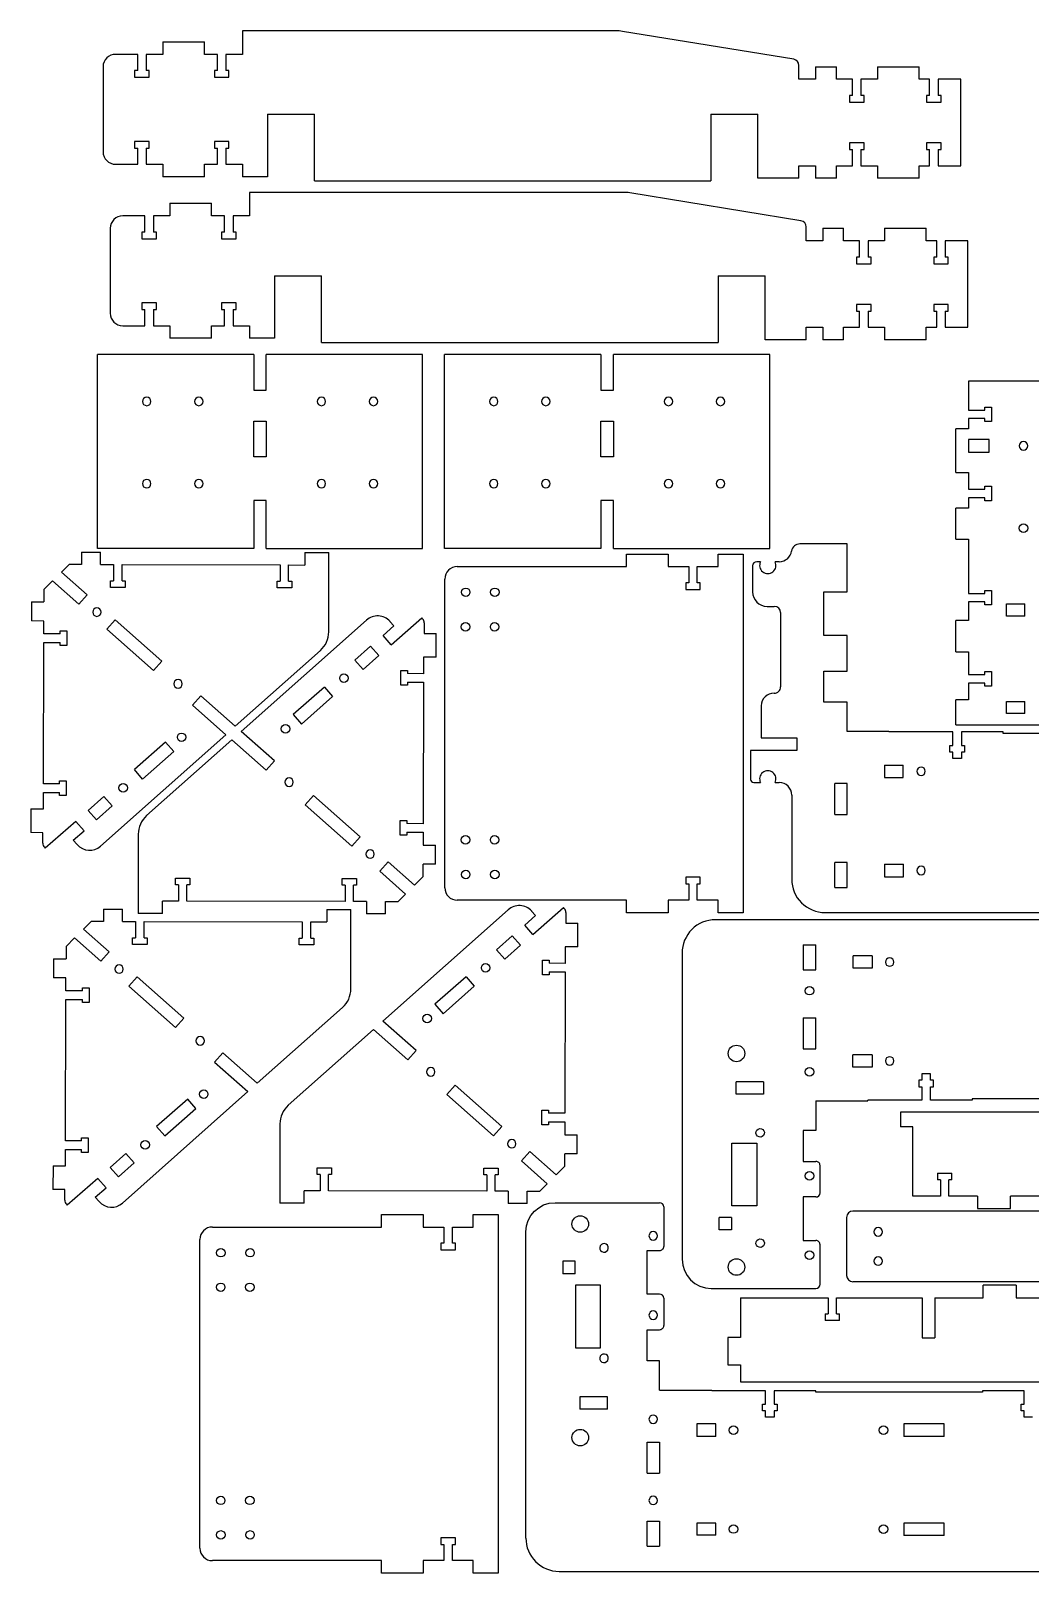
# Model space of a CAD drawing. Header units: millimetres. Extents: x 1646 to 2814, y -755 to -14.
# Drawn here: x 1646 to 2125, y -755 to -14 of the extents above; entities that cross this region are included whole.
import ezdxf

# ---------------------------------------------------------------- set-up
doc = ezdxf.new("R2010")
doc.units = ezdxf.units.MM
doc.linetypes.add('HIDDEN', pattern=[9.525, 6.35, -3.175])
doc.layers.get('0').update_dxf_attribs({"lineweight": 70})
doc.layers.add('Hidden', color=7, linetype='HIDDEN', lineweight=70)

msp = doc.modelspace()

# ---------------------------------------------------------------- linework, layer by layer
at = {"color": 7, "lineweight": -3}
for p, q in [((1926.43, -14.22), (1747.18, -14.22)), ((1747.18, -14.22), (1747.18, -25.5)), ((2011.85, -27.89), (1929.65, -14.48)), ((1708.92, -19.5), (1708.92, -25.5)), ((1708.92, -19.5), (1728.92, -19.5)), ((1728.92, -25.5), (1728.92, -19.5)), ((1696.88, -25.5), (1686.25, -25.5)), ((1696.88, -33.3), (1696.88, -25.5)), ((1700.98, -25.5), (1700.98, -33.3)), ((1708.92, -25.5), (1700.98, -25.5)), ((1735.14, -25.5), (1728.92, -25.5)), ((1735.14, -33.3), (1735.14, -25.5)), ((1739.24, -25.5), (1739.24, -33.3)), ((1747.18, -25.5), (1739.24, -25.5)), ((1680.25, -31.5), (1680.25, -72.3)), ((1696.88, -33.3), (1695.43, -33.3)), ((1695.43, -33.3), (1695.43, -36.5)), ((1695.43, -36.5), (1702.43, -36.5)), ((1702.43, -33.3), (1700.98, -33.3)), ((1702.43, -36.5), (1702.43, -33.3)), ((1735.14, -33.3), (1733.69, -33.3)), ((1733.69, -33.3), (1733.69, -36.5)), ((1733.69, -36.5), (1740.69, -36.5)), ((1740.69, -33.3), (1739.24, -33.3)), ((1740.69, -36.5), (1740.69, -33.3)), ((2014.36, -37.5), (2014.36, -30.85)), ((2022.35, -31.5), (2032.35, -31.5)), ((2022.35, -31.5), (2022.35, -37.5)), ((2032.35, -37.5), (2032.35, -31.5)), ((2051.99, -31.5), (2071.99, -31.5)), ((2051.99, -31.5), (2051.99, -37.5)), ((2071.99, -37.5), (2071.99, -31.5)), ((2022.35, -37.5), (2014.36, -37.5)), ((2040.02, -37.5), (2032.35, -37.5)), ((2040.02, -45.3), (2040.02, -37.5)), ((2044.12, -37.5), (2044.12, -45.3)), ((2051.99, -37.5), (2044.12, -37.5)), ((2077.02, -37.5), (2071.99, -37.5)), ((2077.02, -45.3), (2077.02, -37.5)), ((2081.12, -37.5), (2081.12, -45.3)), ((2091.99, -37.5), (2081.12, -37.5)), ((2091.99, -79.02), (2091.99, -37.5)), ((2038.57, -45.3), (2038.57, -48.5)), ((2040.02, -45.3), (2038.57, -45.3)), ((2038.57, -48.5), (2045.57, -48.5)), ((2045.57, -45.3), (2044.12, -45.3)), ((2045.57, -48.5), (2045.57, -45.3)), ((2075.57, -45.3), (2075.57, -48.5)), ((2077.02, -45.3), (2075.57, -45.3)), ((2075.57, -48.5), (2082.57, -48.5)), ((2082.57, -45.3), (2081.12, -45.3)), ((2082.57, -48.5), (2082.57, -45.3)), ((1759.18, -54.3), (1759.18, -84.3)), ((1759.18, -54.3), (1781.73, -54.3)), ((1781.73, -86.3), (1781.73, -54.3)), ((1972.1, -54.3), (1972.1, -86.3)), ((1972.1, -54.3), (1994.65, -54.3)), ((1994.65, -85.02), (1994.65, -54.3)), ((1695.43, -67.3), (1695.43, -70.5)), ((1702.43, -67.3), (1695.43, -67.3)), ((1695.43, -70.5), (1696.88, -70.5)), ((1696.88, -78.3), (1696.88, -70.5)), ((1700.98, -70.5), (1702.43, -70.5)), ((1700.98, -70.5), (1700.98, -78.3)), ((1702.43, -70.5), (1702.43, -67.3)), ((1733.69, -67.3), (1733.69, -70.5)), ((1740.69, -67.3), (1733.69, -67.3)), ((1733.69, -70.5), (1735.14, -70.5)), ((1735.14, -78.3), (1735.14, -70.5)), ((1739.24, -70.5), (1740.69, -70.5)), ((1739.24, -70.5), (1739.24, -78.3)), ((1740.69, -70.5), (1740.69, -67.3)), ((2038.57, -68.02), (2038.57, -71.22)), ((2045.57, -68.02), (2038.57, -68.02)), ((2038.57, -71.22), (2040.02, -71.22)), ((2040.02, -79.02), (2040.02, -71.22)), ((2044.12, -71.22), (2045.57, -71.22)), ((2044.12, -71.22), (2044.12, -79.02)), ((2045.57, -71.22), (2045.57, -68.02)), ((2082.57, -68.02), (2075.57, -68.02)), ((2075.57, -68.02), (2075.57, -71.22)), ((2075.57, -71.22), (2077.02, -71.22)), ((2077.02, -79.02), (2077.02, -71.22)), ((2081.12, -71.22), (2082.57, -71.22)), ((2081.12, -71.22), (2081.12, -79.02)), ((2082.57, -71.22), (2082.57, -68.02)), ((1686.25, -78.3), (1696.88, -78.3)), ((1700.98, -78.3), (1708.92, -78.3)), ((1708.92, -78.3), (1708.92, -84.3)), ((1728.92, -84.3), (1728.92, -78.3)), ((1728.92, -78.3), (1735.14, -78.3)), ((1739.24, -78.3), (1747.18, -78.3)), ((1747.18, -78.3), (1747.18, -84.3)), ((2014.36, -85.02), (2014.36, -79.02)), ((2014.36, -79.02), (2022.35, -79.02)), ((2022.35, -79.02), (2022.35, -85.02)), ((2032.35, -79.02), (2040.02, -79.02)), ((2032.35, -85.02), (2032.35, -79.02)), ((2044.12, -79.02), (2051.99, -79.02)), ((2051.99, -79.02), (2051.99, -85.02)), ((2071.99, -79.02), (2077.02, -79.02)), ((2071.99, -85.02), (2071.99, -79.02)), ((2081.12, -79.02), (2091.99, -79.02)), ((1728.92, -84.3), (1708.92, -84.3)), ((1759.18, -84.3), (1747.18, -84.3)), ((1781.73, -86.3), (1972.1, -86.3)), ((2014.36, -85.02), (1994.65, -85.02)), ((2032.35, -85.02), (2022.35, -85.02)), ((2071.99, -85.02), (2051.99, -85.02)), ((1929.88, -91.76), (1750.63, -91.76)), ((1750.63, -91.76), (1750.63, -103.04)), ((2015.3, -105.43), (1933.1, -92.02)), ((1700.33, -103.04), (1689.7, -103.04)), ((1700.33, -110.84), (1700.33, -103.04)), ((1704.43, -103.04), (1704.43, -110.84)), ((1712.37, -103.04), (1704.43, -103.04)), ((1712.37, -97.04), (1712.37, -103.04)), ((1712.37, -97.04), (1732.37, -97.04)), ((1732.37, -103.04), (1732.37, -97.04)), ((1738.59, -103.04), (1732.37, -103.04)), ((1738.59, -110.84), (1738.59, -103.04)), ((1742.69, -103.04), (1742.69, -110.84)), ((1750.63, -103.04), (1742.69, -103.04)), ((1683.7, -109.04), (1683.7, -149.84)), ((1700.33, -110.84), (1698.88, -110.84)), ((1698.88, -110.84), (1698.88, -114.04)), ((1705.88, -110.84), (1704.43, -110.84)), ((1705.88, -114.04), (1705.88, -110.84)), ((1738.59, -110.84), (1737.14, -110.84)), ((1737.14, -110.84), (1737.14, -114.04)), ((1744.14, -110.84), (1742.69, -110.84)), ((1744.14, -114.04), (1744.14, -110.84)), ((2017.81, -115.04), (2017.81, -108.39)), ((2025.8, -109.04), (2035.8, -109.04)), ((2025.8, -109.04), (2025.8, -115.04)), ((2035.8, -115.04), (2035.8, -109.04)), ((2055.44, -109.04), (2075.44, -109.04)), ((2055.44, -109.04), (2055.44, -115.04)), ((2075.44, -115.04), (2075.44, -109.04)), ((1698.88, -114.04), (1705.88, -114.04)), ((1737.14, -114.04), (1744.14, -114.04)), ((2025.8, -115.04), (2017.81, -115.04)), ((2043.47, -115.04), (2035.8, -115.04)), ((2043.47, -122.84), (2043.47, -115.04)), ((2047.57, -115.04), (2047.57, -122.84)), ((2055.44, -115.04), (2047.57, -115.04)), ((2080.47, -115.04), (2075.44, -115.04)), ((2080.47, -122.84), (2080.47, -115.04)), ((2084.57, -115.04), (2084.57, -122.84)), ((2095.44, -115.04), (2084.57, -115.04)), ((2095.44, -156.56), (2095.44, -115.04)), ((2042.02, -122.84), (2042.02, -126.04)), ((2043.47, -122.84), (2042.02, -122.84)), ((2049.02, -122.84), (2047.57, -122.84)), ((2049.02, -126.04), (2049.02, -122.84)), ((2079.02, -122.84), (2079.02, -126.04)), ((2080.47, -122.84), (2079.02, -122.84)), ((2086.02, -122.84), (2084.57, -122.84)), ((2086.02, -126.04), (2086.02, -122.84)), ((1762.63, -131.84), (1762.63, -161.84)), ((1762.63, -131.84), (1785.18, -131.84)), ((1785.18, -163.84), (1785.18, -131.84)), ((1975.55, -131.84), (1975.55, -163.84)), ((1975.55, -131.84), (1998.1, -131.84)), ((1998.1, -162.56), (1998.1, -131.84)), ((2042.02, -126.04), (2049.02, -126.04)), ((2079.02, -126.04), (2086.02, -126.04)), ((1698.88, -144.84), (1698.88, -148.04)), ((1705.88, -144.84), (1698.88, -144.84)), ((1698.88, -148.04), (1700.33, -148.04)), ((1700.33, -155.84), (1700.33, -148.04)), ((1704.43, -148.04), (1705.88, -148.04)), ((1704.43, -148.04), (1704.43, -155.84)), ((1705.88, -148.04), (1705.88, -144.84)), ((1737.14, -144.84), (1737.14, -148.04)), ((1744.14, -144.84), (1737.14, -144.84)), ((1737.14, -148.04), (1738.59, -148.04)), ((1738.59, -155.84), (1738.59, -148.04)), ((1742.69, -148.04), (1744.14, -148.04)), ((1742.69, -148.04), (1742.69, -155.84)), ((1744.14, -148.04), (1744.14, -144.84)), ((2042.02, -145.56), (2042.02, -148.76)), ((2049.02, -145.56), (2042.02, -145.56)), ((2049.02, -148.76), (2049.02, -145.56)), ((2086.02, -145.56), (2079.02, -145.56)), ((2079.02, -145.56), (2079.02, -148.76)), ((2086.02, -148.76), (2086.02, -145.56)), ((2042.02, -148.76), (2043.47, -148.76)), ((2043.47, -156.56), (2043.47, -148.76)), ((2047.57, -148.76), (2049.02, -148.76)), ((2047.57, -148.76), (2047.57, -156.56)), ((2079.02, -148.76), (2080.47, -148.76)), ((2080.47, -156.56), (2080.47, -148.76)), ((2084.57, -148.76), (2086.02, -148.76)), ((2084.57, -148.76), (2084.57, -156.56)), ((1689.7, -155.84), (1700.33, -155.84)), ((1704.43, -155.84), (1712.37, -155.84)), ((1712.37, -155.84), (1712.37, -161.84)), ((1732.37, -161.84), (1712.37, -161.84)), ((1732.37, -161.84), (1732.37, -155.84)), ((1732.37, -155.84), (1738.59, -155.84)), ((1742.69, -155.84), (1750.63, -155.84)), ((1750.63, -155.84), (1750.63, -161.84)), ((1762.63, -161.84), (1750.63, -161.84)), ((2017.81, -162.56), (1998.1, -162.56)), ((2017.81, -162.56), (2017.81, -156.56)), ((2017.81, -156.56), (2025.8, -156.56)), ((2025.8, -156.56), (2025.8, -162.56)), ((2035.8, -162.56), (2025.8, -162.56)), ((2035.8, -156.56), (2043.47, -156.56)), ((2035.8, -162.56), (2035.8, -156.56)), ((2047.57, -156.56), (2055.44, -156.56)), ((2055.44, -156.56), (2055.44, -162.56)), ((2075.44, -162.56), (2055.44, -162.56)), ((2075.44, -156.56), (2080.47, -156.56)), ((2075.44, -162.56), (2075.44, -156.56)), ((2084.57, -156.56), (2095.44, -156.56)), ((1677.6, -262.74), (1677.6, -169.57)), ((1752.64, -169.57), (1677.6, -169.57)), ((1752.64, -169.57), (1752.64, -186.79)), ((1758.64, -186.79), (1758.64, -169.57)), ((1833.68, -169.57), (1758.64, -169.57)), ((1785.18, -163.84), (1975.55, -163.84)), ((1833.68, -262.74), (1833.68, -169.57)), ((1844.2, -262.74), (1844.2, -169.57)), ((1919.24, -169.57), (1844.2, -169.57)), ((1919.24, -169.57), (1919.24, -186.79)), ((1925.24, -186.79), (1925.24, -169.57)), ((2000.28, -169.57), (1925.24, -169.57)), ((2000.28, -262.74), (2000.28, -169.57)), ((2751.16, -182.36), (2095.72, -182.36)), ((2095.72, -182.36), (2095.72, -196.31)), ((1752.64, -186.79), (1758.64, -186.79)), ((1919.24, -186.79), (1925.24, -186.79)), ((2095.72, -196.31), (2103.52, -196.31)), ((2103.52, -196.31), (2103.52, -194.86)), ((2103.52, -194.86), (2106.72, -194.86)), ((2106.72, -194.86), (2106.72, -201.86)), ((1752.64, -218.79), (1752.64, -201.69)), ((1752.64, -201.69), (1758.64, -201.69)), ((1758.64, -201.69), (1758.64, -218.79)), ((1919.24, -218.79), (1919.24, -201.69)), ((1919.24, -201.69), (1925.24, -201.69)), ((1925.24, -201.69), (1925.24, -218.79)), ((2095.72, -205.33), (2089.72, -205.33)), ((2089.72, -226.23), (2089.72, -205.33)), ((2103.52, -200.41), (2095.72, -200.41)), ((2095.72, -200.41), (2095.72, -205.33)), ((2103.52, -201.86), (2103.52, -200.41)), ((2106.72, -201.86), (2103.52, -201.86)), ((2095.72, -210.45), (2095.72, -216.45)), ((2105.72, -210.45), (2095.72, -210.45)), ((2105.72, -216.45), (2105.72, -210.45)), ((1758.64, -218.79), (1752.64, -218.79)), ((1925.24, -218.79), (1919.24, -218.79)), ((2095.72, -216.45), (2105.72, -216.45)), ((2089.72, -226.23), (2095.72, -226.23)), ((2095.72, -226.23), (2095.72, -234.31)), ((2095.72, -234.31), (2103.52, -234.31)), ((2103.52, -234.31), (2103.52, -232.86)), ((2103.52, -232.86), (2106.72, -232.86)), ((2106.72, -232.86), (2106.72, -239.86)), ((1752.64, -239.69), (1752.64, -262.74)), ((1758.64, -239.69), (1752.64, -239.69)), ((1758.64, -262.74), (1758.64, -239.69)), ((1919.24, -239.69), (1919.24, -262.74)), ((1925.24, -239.69), (1919.24, -239.69)), ((1925.24, -262.74), (1925.24, -239.69)), ((2095.72, -243.33), (2089.72, -243.33)), ((2089.72, -258.23), (2089.72, -243.33)), ((2103.52, -238.41), (2095.72, -238.41)), ((2095.72, -238.41), (2095.72, -243.33)), ((2103.52, -239.86), (2103.52, -238.41)), ((2106.72, -239.86), (2103.52, -239.86)), ((2089.72, -258.23), (2095.72, -258.23)), ((2095.72, -258.23), (2095.72, -284.31)), ((1669.89, -264.51), (1669.88, -270.48)), ((1669.89, -264.51), (1679.05, -264.51)), ((1752.64, -262.74), (1677.6, -262.74)), ((1679.04, -270.5), (1679.05, -264.51)), ((1758.64, -262.74), (1833.68, -262.74)), ((1777.06, -264.7), (1788.68, -264.7)), ((1777.06, -264.7), (1777.06, -270.7)), ((1788.63, -302.79), (1788.68, -264.7)), ((1919.24, -262.74), (1844.2, -262.74)), ((1925.24, -262.74), (2000.28, -262.74)), ((1931.48, -265.44), (1951.48, -265.44)), ((1931.48, -271.44), (1931.48, -265.44)), ((1951.48, -265.44), (1951.48, -271.44)), ((1975.48, -265.44), (1987.48, -265.44)), ((1975.48, -271.44), (1975.48, -265.44)), ((1987.48, -265.44), (1987.48, -437.64)), ((2037.53, -260.56), (2014.78, -260.56)), ((2037.53, -283.61), (2037.53, -260.56)), ((1660.3, -274.07), (1663.93, -270.47)), ((1669.88, -270.48), (1663.93, -270.47)), ((1679.04, -270.5), (1685.27, -270.51)), ((1685.27, -270.51), (1685.27, -278.31)), ((1689.36, -270.52), (1765.27, -270.68)), ((1689.36, -278.32), (1689.36, -270.52)), ((1765.27, -270.68), (1765.27, -278.48)), ((1769.36, -270.69), (1777.06, -270.7)), ((1769.36, -278.49), (1769.36, -270.69)), ((1850.3, -271.44), (1931.48, -271.44)), ((1951.48, -271.44), (1961.43, -271.44)), ((1961.43, -271.44), (1961.43, -279.24)), ((1965.53, -279.24), (1965.53, -271.44)), ((1965.53, -271.44), (1975.48, -271.44)), ((1992.06, -271.14), (1992.06, -283.56)), ((1995.86, -269.14), (1994.06, -269.14)), ((2004.88, -269.14), (2002.9, -269.14)), ((1651.9, -282.44), (1656.02, -278.34)), ((1656.02, -278.34), (1668.62, -289.55)), ((1660.3, -274.07), (1672.63, -285.04)), ((1683.81, -281.51), (1683.82, -278.31)), ((1683.82, -278.31), (1685.27, -278.31)), ((1689.36, -278.32), (1690.81, -278.32)), ((1690.81, -278.32), (1690.81, -281.52)), ((1763.81, -281.67), (1763.82, -278.47)), ((1763.82, -278.47), (1765.27, -278.48)), ((1769.36, -278.49), (1770.81, -278.49)), ((1770.81, -278.49), (1770.81, -281.69)), ((1844.3, -425.64), (1844.3, -277.44)), ((1959.98, -279.24), (1959.98, -282.44)), ((1961.43, -279.24), (1959.98, -279.24)), ((1966.98, -279.24), (1965.53, -279.24)), ((1966.98, -282.44), (1966.98, -279.24)), ((1645.89, -288.42), (1645.85, -297.58)), ((1645.89, -288.42), (1651.88, -288.44)), ((1651.9, -282.44), (1651.88, -288.44)), ((1672.63, -285.04), (1668.62, -289.55)), ((1690.81, -281.52), (1683.81, -281.51)), ((1770.81, -281.69), (1763.81, -281.67)), ((1959.98, -282.44), (1966.98, -282.44)), ((2026.27, -304.51), (2026.27, -283.61)), ((2026.27, -283.61), (2037.53, -283.61)), ((2095.72, -284.31), (2103.52, -284.31)), ((2103.52, -288.41), (2095.72, -288.41)), ((2095.72, -288.41), (2095.72, -297.36)), ((2103.52, -284.31), (2103.52, -282.86)), ((2103.52, -282.86), (2106.72, -282.86)), ((2103.52, -289.86), (2103.52, -288.41)), ((2106.72, -282.86), (2106.72, -289.86)), ((1818.63, -308.98), (1833.28, -296.06)), ((1833.69, -296.53), (1833.28, -296.06)), ((1999.06, -290.56), (2002.51, -290.56)), ((2005.51, -293.56), (2005.51, -329.24)), ((2106.72, -289.86), (2103.52, -289.86)), ((2113.9, -295.33), (2113.9, -289.33)), ((2113.9, -289.33), (2122.8, -289.33)), ((2122.8, -295.33), (2113.9, -295.33)), ((2122.8, -295.33), (2122.8, -289.33)), ((1651.86, -297.59), (1645.85, -297.58)), ((1651.85, -303.78), (1651.86, -297.59)), ((1659.74, -303.82), (1659.74, -302.38)), ((1659.74, -302.38), (1662.94, -302.38)), ((1662.94, -302.38), (1662.92, -309.38)), ((1682.09, -301.49), (1686.08, -297.01)), ((1682.09, -301.49), (1704.49, -321.38)), ((1686.08, -297.01), (1708.48, -316.89)), ((1806.72, -297.14), (1746.61, -350.61)), ((1819.87, -299.89), (1814.66, -304.48)), ((1818.01, -297.8), (1819.87, -299.89)), ((1834.45, -298.53), (1834.44, -303.54)), ((1834.44, -303.54), (1840.19, -303.56)), ((1840.14, -314.97), (1840.19, -303.56)), ((2095.72, -297.36), (2089.72, -297.36)), ((2089.72, -312.36), (2089.72, -297.36)), ((1651.66, -375.78), (1651.84, -307.88)), ((1651.84, -307.88), (1659.73, -307.91)), ((1659.74, -303.82), (1651.85, -303.78)), ((1659.72, -309.37), (1659.73, -307.91)), ((1662.92, -309.38), (1659.72, -309.37)), ((1808.73, -309.72), (1801.18, -316.38)), ((1812.72, -314.2), (1808.73, -309.72)), ((1818.63, -308.98), (1814.66, -304.48)), ((2037.53, -304.51), (2026.27, -304.51)), ((2037.53, -321.61), (2037.53, -304.51)), ((1704.49, -321.38), (1708.48, -316.89)), ((1743.68, -348.14), (1784.6, -311.73)), ((1805.14, -320.88), (1801.18, -316.38)), ((1805.14, -320.88), (1812.72, -314.2)), ((1834.15, -314.96), (1834.13, -322.89)), ((1840.14, -314.97), (1834.15, -314.96)), ((2089.72, -312.36), (2095.72, -312.36)), ((2095.72, -312.36), (2095.72, -323.31)), ((1823.21, -328.39), (1823.22, -321.39)), ((1823.22, -321.39), (1826.42, -321.4)), ((1826.42, -321.4), (1826.42, -322.86)), ((1834.13, -322.89), (1826.42, -322.86)), ((2026.27, -336.51), (2026.27, -321.61)), ((2026.27, -321.61), (2037.53, -321.61)), ((2095.72, -323.31), (2103.52, -323.31)), ((2103.52, -323.31), (2103.52, -321.86)), ((2103.52, -321.86), (2106.72, -321.86)), ((2106.72, -321.86), (2106.72, -328.86)), ((1786.51, -329.32), (1771.51, -342.55)), ((1786.51, -329.32), (1790.48, -333.81)), ((1826.41, -328.39), (1823.21, -328.39)), ((1826.41, -326.95), (1826.41, -328.39)), ((1826.41, -326.95), (1834.12, -326.99)), ((1834.12, -326.99), (1833.95, -394.89)), ((2103.52, -327.41), (2095.72, -327.41)), ((2095.72, -327.41), (2095.72, -335.36)), ((2103.52, -328.86), (2103.52, -327.41)), ((2106.72, -328.86), (2103.52, -328.86)), ((1723.22, -338), (1727.21, -333.52)), ((1723.22, -338), (1739.17, -352.16)), ((1727.21, -333.52), (1743.68, -348.14)), ((1775.48, -347.04), (1790.48, -333.81)), ((1996.23, -338.24), (1996.23, -353.73)), ((2037.53, -336.51), (2026.27, -336.51)), ((2037.53, -350.56), (2037.53, -336.51)), ((2095.72, -335.36), (2089.72, -335.36)), ((2089.72, -347.36), (2089.72, -335.36)), ((2113.9, -342.04), (2113.9, -336.16)), ((2113.9, -336.16), (2122.8, -336.16)), ((2122.8, -342.04), (2122.8, -336.16)), ((1771.51, -342.55), (1775.48, -347.04)), ((2089.72, -347.36), (2254.92, -347.36)), ((2122.8, -342.04), (2113.9, -342.04)), ((1679.07, -405.63), (1739.17, -352.16)), ((1742.1, -354.63), (1701.18, -391.03)), ((1758.57, -369.25), (1742.1, -354.63)), ((1762.56, -364.77), (1746.61, -350.61)), ((1996.23, -353.73), (2013.29, -353.73)), ((2013.29, -353.73), (2013.29, -359.73)), ((2057.46, -350.56), (2037.53, -350.56)), ((2057.46, -350.86), (2057.46, -350.56)), ((2088.21, -350.86), (2057.46, -350.86)), ((2088.21, -357.36), (2088.21, -350.86)), ((2112.31, -350.86), (2092.31, -350.86)), ((2092.31, -350.86), (2092.31, -357.36)), ((2112.31, -351.56), (2112.31, -350.86)), ((2192.54, -351.56), (2112.31, -351.56)), ((1710.3, -355.72), (1695.3, -368.96)), ((1699.27, -373.45), (1714.27, -360.22)), ((1714.27, -360.22), (1710.3, -355.72)), ((2013.29, -359.73), (1991.1, -359.73)), ((1991.1, -359.73), (1991.1, -373.65)), ((2086.76, -360.56), (2086.76, -357.36)), ((2086.76, -357.36), (2088.21, -357.36)), ((2088.21, -360.56), (2086.76, -360.56)), ((2088.21, -363.56), (2088.21, -360.56)), ((2092.31, -357.36), (2093.76, -357.36)), ((2093.76, -360.56), (2092.31, -360.56)), ((2092.31, -360.56), (2092.31, -363.56)), ((2093.76, -357.36), (2093.76, -360.56)), ((1699.27, -373.45), (1695.3, -368.96)), ((1762.56, -364.77), (1758.57, -369.25)), ((2055.4, -366.76), (2055.4, -372.76)), ((2055.4, -366.76), (2064.43, -366.76)), ((2064.43, -372.76), (2064.43, -366.76)), ((2092.31, -363.56), (2088.21, -363.56)), ((1659.37, -375.82), (1651.66, -375.78)), ((1659.37, -375.82), (1659.38, -374.38)), ((1659.38, -374.38), (1662.58, -374.38)), ((1662.58, -374.38), (1662.56, -381.38)), ((1992.6, -375.15), (1995.86, -375.15)), ((2002.9, -375.15), (2004.88, -375.15)), ((2031.53, -390.56), (2031.53, -375.56)), ((2037.53, -375.56), (2031.53, -375.56)), ((2037.53, -390.56), (2037.53, -375.56)), ((2055.4, -372.76), (2064.43, -372.76)), ((1651.63, -387.81), (1651.65, -379.88)), ((1651.65, -379.88), (1659.37, -379.91)), ((1659.36, -381.37), (1659.37, -379.91)), ((1662.56, -381.38), (1659.36, -381.37)), ((1680.64, -381.89), (1673.07, -388.57)), ((1680.64, -381.89), (1684.61, -386.39)), ((1781.29, -381.39), (1777.3, -385.88)), ((1803.69, -401.28), (1781.29, -381.39)), ((2010.88, -381.15), (2010.87, -421.55)), ((1645.65, -387.8), (1645.59, -399.21)), ((1645.65, -387.8), (1651.63, -387.81)), ((1673.07, -388.57), (1677.06, -393.05)), ((1677.06, -393.05), (1684.61, -386.39)), ((1799.7, -405.76), (1777.3, -385.88)), ((2031.53, -390.56), (2037.53, -390.56)), ((1651.34, -399.22), (1645.59, -399.21)), ((1651.33, -404.24), (1651.34, -399.22)), ((1667.15, -393.79), (1652.5, -406.71)), ((1665.91, -402.88), (1671.12, -398.29)), ((1667.15, -393.79), (1671.12, -398.29)), ((1822.84, -400.38), (1822.86, -393.38)), ((1822.86, -393.38), (1826.06, -393.4)), ((1826.05, -398.95), (1826.04, -400.39)), ((1826.06, -393.4), (1826.05, -394.85)), ((1833.95, -394.89), (1826.05, -394.85)), ((1826.05, -398.95), (1833.94, -398.99)), ((1833.94, -398.99), (1833.92, -405.18)), ((1652.09, -406.24), (1652.5, -406.71)), ((1667.77, -404.97), (1665.91, -402.88)), ((1697.16, -399.98), (1697.1, -438.07)), ((1803.69, -401.28), (1799.7, -405.76)), ((1826.04, -400.39), (1822.84, -400.38)), ((1833.92, -405.18), (1839.93, -405.19)), ((1839.89, -414.34), (1839.93, -405.19)), ((1813.15, -417.73), (1817.16, -413.22)), ((1829.76, -424.43), (1817.16, -413.22)), ((1833.88, -420.33), (1833.9, -414.33)), ((1839.89, -414.34), (1833.9, -414.33)), ((2031.54, -425.56), (2031.54, -413.56)), ((2037.54, -413.56), (2031.54, -413.56)), ((2037.54, -425.56), (2037.54, -413.56)), ((2055.4, -414.36), (2055.4, -420.36)), ((2055.4, -414.36), (2064.52, -414.36)), ((2064.52, -420.36), (2064.52, -414.36)), ((1714.97, -424.28), (1714.97, -421.08)), ((1714.97, -421.08), (1721.97, -421.09)), ((1721.97, -421.09), (1721.96, -424.29)), ((1794.97, -424.44), (1794.97, -421.24)), ((1794.97, -421.24), (1801.97, -421.26)), ((1801.97, -421.26), (1801.96, -424.46)), ((1825.48, -428.69), (1813.15, -417.73)), ((1833.88, -420.33), (1829.76, -424.43)), ((1966.98, -420.64), (1959.98, -420.64)), ((1959.98, -420.64), (1959.98, -423.84)), ((1966.98, -423.84), (1966.98, -420.64)), ((2055.4, -420.36), (2064.52, -420.36)), ((1716.42, -424.28), (1714.97, -424.28)), ((1716.42, -424.28), (1716.42, -432.08)), ((1721.96, -424.29), (1720.51, -424.29)), ((1720.51, -432.09), (1720.51, -424.29)), ((1796.42, -424.44), (1794.97, -424.44)), ((1796.42, -424.44), (1796.42, -432.25)), ((1801.96, -424.46), (1800.51, -424.46)), ((1800.51, -432.26), (1800.51, -424.46)), ((1825.48, -428.69), (1821.86, -432.3)), ((1959.98, -423.84), (1961.43, -423.84)), ((1961.43, -423.84), (1961.43, -431.64)), ((1965.53, -423.84), (1966.98, -423.84)), ((1965.53, -431.64), (1965.53, -423.84)), ((2031.54, -425.56), (2037.54, -425.56)), ((1680.49, -435.91), (1680.48, -441.88)), ((1680.49, -435.91), (1689.65, -435.91)), ((1689.64, -441.9), (1689.65, -435.91)), ((1708.72, -438.07), (1708.73, -432.07)), ((1716.42, -432.08), (1708.73, -432.07)), ((1796.42, -432.25), (1720.51, -432.09)), ((1787.66, -436.1), (1799.28, -436.1)), ((1787.66, -436.1), (1787.66, -442.1)), ((1799.23, -474.19), (1799.28, -436.1)), ((1806.75, -432.27), (1800.51, -432.26)), ((1806.75, -432.27), (1806.74, -438.26)), ((1874.73, -436.22), (1814.62, -489.69)), ((1815.89, -438.26), (1815.9, -432.29)), ((1815.9, -432.29), (1821.86, -432.3)), ((1931.48, -431.64), (1850.3, -431.64)), ((1886.02, -436.88), (1887.88, -438.97)), ((1886.64, -448.06), (1901.29, -435.14)), ((1901.7, -435.61), (1901.29, -435.14)), ((1931.48, -437.64), (1931.48, -431.64)), ((1961.43, -431.64), (1951.48, -431.64)), ((1951.48, -431.64), (1951.48, -437.64)), ((1975.48, -431.64), (1965.53, -431.64)), ((1975.48, -437.64), (1975.48, -431.64)), ((1670.9, -445.47), (1674.53, -441.87)), ((1680.48, -441.88), (1674.53, -441.87)), ((1689.64, -441.9), (1695.87, -441.91)), ((1695.87, -441.91), (1695.87, -449.71)), ((1708.72, -438.07), (1697.1, -438.07)), ((1699.96, -441.92), (1775.87, -442.08)), ((1699.96, -449.72), (1699.96, -441.92)), ((1775.87, -442.08), (1775.87, -449.88)), ((1779.96, -442.09), (1787.66, -442.1)), ((1779.96, -449.89), (1779.96, -442.09)), ((1815.89, -438.26), (1806.74, -438.26)), ((1887.88, -438.97), (1882.67, -443.56)), ((1886.64, -448.06), (1882.67, -443.56)), ((1902.46, -437.61), (1902.45, -442.62)), ((1902.45, -442.62), (1908.2, -442.64)), ((1908.15, -454.05), (1908.2, -442.64)), ((1951.48, -437.64), (1931.48, -437.64)), ((2797.87, -441.01), (1974.23, -441.01)), ((1987.48, -437.64), (1975.48, -437.64)), ((2026.87, -437.56), (2174.84, -437.56)), ((1662.5, -453.84), (1666.62, -449.74)), ((1666.62, -449.74), (1679.22, -460.95)), ((1670.9, -445.47), (1683.23, -456.44)), ((1694.41, -452.91), (1694.42, -449.71)), ((1694.42, -449.71), (1695.87, -449.71)), ((1699.96, -449.72), (1701.41, -449.72)), ((1701.41, -449.72), (1701.41, -452.92)), ((1774.41, -453.07), (1774.42, -449.87)), ((1774.42, -449.87), (1775.87, -449.88)), ((1779.96, -449.89), (1781.41, -449.89)), ((1781.41, -449.89), (1781.41, -453.09)), ((1876.74, -448.8), (1869.19, -455.46)), ((1880.73, -453.28), (1876.74, -448.8)), ((1662.5, -453.84), (1662.48, -459.84)), ((1683.23, -456.44), (1679.22, -460.95)), ((1701.41, -452.92), (1694.41, -452.91)), ((1781.41, -453.09), (1774.41, -453.07)), ((1873.15, -459.96), (1869.19, -455.46)), ((1873.15, -459.96), (1880.73, -453.28)), ((1902.16, -454.04), (1902.14, -461.97)), ((1908.15, -454.05), (1902.16, -454.04)), ((1958.23, -457.01), (1958.23, -604.01)), ((2016.4, -453.09), (2016.4, -465.09)), ((2016.4, -453.09), (2022.4, -453.09)), ((2022.4, -465.09), (2022.4, -453.09)), ((2040.31, -464.21), (2040.31, -458.32)), ((2049.47, -458.32), (2040.31, -458.32)), ((2049.47, -458.32), (2049.47, -464.21)), ((1656.49, -459.82), (1656.45, -468.98)), ((1656.49, -459.82), (1662.48, -459.84)), ((1891.22, -467.47), (1891.23, -460.47)), ((1891.23, -460.47), (1894.43, -460.48)), ((1894.42, -466.03), (1894.42, -467.47)), ((1894.42, -466.03), (1902.13, -466.07)), ((1894.43, -460.48), (1894.43, -461.94)), ((1902.14, -461.97), (1894.43, -461.94)), ((1902.13, -466.07), (1901.96, -533.97)), ((2016.4, -465.09), (2022.4, -465.09)), ((2049.47, -464.21), (2040.31, -464.21)), ((1662.46, -468.99), (1656.45, -468.98)), ((1662.45, -475.18), (1662.46, -468.99)), ((1670.34, -475.22), (1670.34, -473.78)), ((1670.34, -473.78), (1673.54, -473.78)), ((1673.54, -473.78), (1673.52, -480.78)), ((1692.69, -472.89), (1696.68, -468.41)), ((1692.69, -472.89), (1715.09, -492.78)), ((1696.68, -468.41), (1719.08, -488.29)), ((1854.52, -468.4), (1839.52, -481.63)), ((1843.49, -486.12), (1858.49, -472.89)), ((1854.52, -468.4), (1858.49, -472.89)), ((1894.42, -467.47), (1891.22, -467.47)), ((1662.26, -547.18), (1662.44, -479.28)), ((1662.44, -479.28), (1670.33, -479.31)), ((1670.34, -475.22), (1662.45, -475.18)), ((1670.32, -480.77), (1670.33, -479.31)), ((1673.52, -480.78), (1670.32, -480.77)), ((1715.09, -492.78), (1719.08, -488.29)), ((1754.28, -519.54), (1795.2, -483.13)), ((1839.52, -481.63), (1843.49, -486.12)), ((2016.4, -488.09), (2022.4, -488.09)), ((2016.4, -488.09), (2016.4, -503.01)), ((2022.4, -503.01), (2022.4, -488.09)), ((1810.11, -493.71), (1769.19, -530.11)), ((1826.58, -508.33), (1810.11, -493.71)), ((1830.57, -503.85), (1814.62, -489.69)), ((2016.4, -503.01), (2022.4, -503.01)), ((1733.82, -509.4), (1737.81, -504.92)), ((1733.82, -509.4), (1749.77, -523.56)), ((1737.81, -504.92), (1754.28, -519.54)), ((1830.57, -503.85), (1826.58, -508.33)), ((2040.28, -511.83), (2040.28, -505.83)), ((2049.44, -505.83), (2040.28, -505.83)), ((2049.44, -505.83), (2049.44, -511.83)), ((2049.44, -511.83), (2040.28, -511.83)), ((2071.87, -518.01), (2071.87, -521.21)), ((2073.32, -518.01), (2071.87, -518.01)), ((2073.32, -515.01), (2073.32, -518.01)), ((2077.42, -515.01), (2073.32, -515.01)), ((2077.42, -518.01), (2077.42, -515.01)), ((2078.87, -518.01), (2077.42, -518.01)), ((2078.87, -521.21), (2078.87, -518.01)), ((1689.67, -577.03), (1749.77, -523.56)), ((1849.3, -520.47), (1845.31, -524.96)), ((1867.71, -544.84), (1845.31, -524.96)), ((1871.7, -540.36), (1849.3, -520.47)), ((1984.17, -524.84), (1984.17, -518.84)), ((1997.37, -518.84), (1984.17, -518.84)), ((1997.37, -524.84), (1984.17, -524.84)), ((1997.37, -518.84), (1997.37, -524.84)), ((2071.87, -521.21), (2073.32, -521.21)), ((2073.32, -521.21), (2073.32, -527.71)), ((2077.42, -521.21), (2078.87, -521.21)), ((2077.42, -527.71), (2077.42, -521.21)), ((1720.9, -527.12), (1705.9, -540.36)), ((1709.87, -544.85), (1724.87, -531.62)), ((1724.87, -531.62), (1720.9, -527.12)), ((1890.85, -539.46), (1890.87, -532.46)), ((1890.87, -532.46), (1894.07, -532.48)), ((1894.07, -532.48), (1894.06, -533.93)), ((2022.47, -528.01), (2022.47, -542.14)), ((2022.47, -528.01), (2047.47, -528.01)), ((2073.32, -527.71), (2047.47, -527.71)), ((2047.47, -528.01), (2047.47, -527.71)), ((2097.42, -527.71), (2077.42, -527.71)), ((2097.42, -527.01), (2097.42, -527.71)), ((2177.39, -527.01), (2097.42, -527.01)), ((1709.87, -544.85), (1705.9, -540.36)), ((1765.17, -539.06), (1765.11, -577.15)), ((1871.7, -540.36), (1867.71, -544.84)), ((1894.05, -539.47), (1890.85, -539.46)), ((1894.06, -538.03), (1894.05, -539.47)), ((1901.96, -533.97), (1894.06, -533.93)), ((1894.06, -538.03), (1901.95, -538.07)), ((1901.95, -538.07), (1901.93, -544.26)), ((2724.52, -533.39), (2063.04, -533.39)), ((2063.04, -533.39), (2063.04, -540.4)), ((2069.08, -540.4), (2063.04, -540.4)), ((2069.08, -573.69), (2069.08, -540.4)), ((1669.97, -547.22), (1662.26, -547.18)), ((1669.97, -547.22), (1669.98, -545.78)), ((1669.98, -545.78), (1673.18, -545.78)), ((1673.18, -545.78), (1673.16, -552.78)), ((1901.93, -544.26), (1907.94, -544.27)), ((1907.9, -553.42), (1907.94, -544.27)), ((2016.4, -542.14), (2016.4, -557.04)), ((2022.47, -542.14), (2016.4, -542.14)), ((1662.23, -559.21), (1662.25, -551.28)), ((1662.25, -551.28), (1669.97, -551.31)), ((1669.96, -552.77), (1669.97, -551.31)), ((1673.16, -552.78), (1669.96, -552.77)), ((1691.24, -553.29), (1683.67, -559.97)), ((1691.24, -553.29), (1695.21, -557.79)), ((1881.16, -556.81), (1885.17, -552.3)), ((1897.77, -563.51), (1885.17, -552.3)), ((1901.89, -559.41), (1901.91, -553.41)), ((1907.9, -553.42), (1901.91, -553.41)), ((1982.12, -578.36), (1982.12, -548.36)), ((1982.12, -548.36), (1994.12, -548.36)), ((1994.12, -548.36), (1994.12, -578.36)), ((1656.25, -559.2), (1656.19, -570.61)), ((1656.25, -559.2), (1662.23, -559.21)), ((1683.67, -559.97), (1687.66, -564.45)), ((1687.66, -564.45), (1695.21, -557.79)), ((1782.98, -563.36), (1782.98, -560.16)), ((1782.98, -560.16), (1789.98, -560.17)), ((1789.98, -560.17), (1789.97, -563.37)), ((1862.98, -563.52), (1862.98, -560.32)), ((1862.98, -560.32), (1869.98, -560.34)), ((1869.98, -560.34), (1869.97, -563.54)), ((1893.49, -567.77), (1881.16, -556.81)), ((1901.89, -559.41), (1897.77, -563.51)), ((2016.4, -557.04), (2022.46, -557.04)), ((2024.46, -572.14), (2024.46, -559.04)), ((2080.78, -562.69), (2087.78, -562.69)), ((2080.78, -562.69), (2080.78, -565.89)), ((2087.78, -565.89), (2087.78, -562.69)), ((1677.75, -565.19), (1663.1, -578.11)), ((1676.51, -574.28), (1681.72, -569.69)), ((1677.75, -565.19), (1681.72, -569.69)), ((1784.43, -563.36), (1782.98, -563.36)), ((1784.43, -563.36), (1784.43, -571.16)), ((1789.97, -563.37), (1788.52, -563.37)), ((1788.52, -571.17), (1788.52, -563.37)), ((1864.43, -563.52), (1862.98, -563.52)), ((1864.43, -563.52), (1864.43, -571.33)), ((1869.97, -563.54), (1868.52, -563.54)), ((1868.52, -571.34), (1868.52, -563.54)), ((1893.49, -567.77), (1889.87, -571.38)), ((2082.23, -565.89), (2080.78, -565.89)), ((2082.23, -565.89), (2082.23, -573.69)), ((2087.78, -565.89), (2086.33, -565.89)), ((2086.33, -573.69), (2086.33, -565.89)), ((1661.94, -570.62), (1656.19, -570.61)), ((1661.93, -575.64), (1661.94, -570.62)), ((1678.37, -576.37), (1676.51, -574.28)), ((1776.73, -577.15), (1765.11, -577.15)), ((1776.73, -577.15), (1776.74, -571.15)), ((1784.43, -571.16), (1776.74, -571.15)), ((1864.43, -571.33), (1788.52, -571.17)), ((1874.76, -571.35), (1868.52, -571.34)), ((1874.76, -571.35), (1874.75, -577.34)), ((1883.9, -577.34), (1874.75, -577.34)), ((1883.9, -577.34), (1883.91, -571.37)), ((1883.91, -571.37), (1889.87, -571.38)), ((1897.23, -576.88), (1947.46, -576.88)), ((2016.4, -574.14), (2016.4, -595.04)), ((2022.46, -574.14), (2016.4, -574.14)), ((2082.23, -573.69), (2069.08, -573.69)), ((2100.11, -573.69), (2086.33, -573.69)), ((2100.11, -573.69), (2100.11, -579.69)), ((2115.91, -579.69), (2115.91, -573.69)), ((2146.22, -573.69), (2115.91, -573.69)), ((1662.69, -577.64), (1663.1, -578.11)), ((1813.96, -582.55), (1833.96, -582.55)), ((1813.96, -588.55), (1813.96, -582.55)), ((1833.96, -582.55), (1833.96, -588.55)), ((1857.96, -582.55), (1869.96, -582.55)), ((1857.96, -588.55), (1857.96, -582.55)), ((1869.96, -582.55), (1869.96, -754.75)), ((1949.46, -578.88), (1949.46, -597.85)), ((1975.97, -589.91), (1975.97, -583.91)), ((1981.97, -583.91), (1975.97, -583.91)), ((1981.97, -583.91), (1981.97, -589.91)), ((1994.12, -578.36), (1982.12, -578.36)), ((2037.19, -583.94), (2037.19, -611.84)), ((2623.68, -580.94), (2040.19, -580.94)), ((2100.11, -579.69), (2115.91, -579.69)), ((1732.78, -588.55), (1813.96, -588.55)), ((1833.96, -588.55), (1843.91, -588.55)), ((1843.91, -588.55), (1843.91, -596.35)), ((1848.01, -596.35), (1848.01, -588.55)), ((1848.01, -588.55), (1857.96, -588.55)), ((1883.23, -737.88), (1883.23, -590.88)), ((1981.97, -589.91), (1975.97, -589.91)), ((1726.78, -742.75), (1726.78, -594.55)), ((1842.46, -596.35), (1842.46, -599.55)), ((1843.91, -596.35), (1842.46, -596.35)), ((1842.46, -599.55), (1849.46, -599.55)), ((1849.46, -596.35), (1848.01, -596.35)), ((1849.46, -599.55), (1849.46, -596.35)), ((2016.4, -595.04), (2022.46, -595.04)), ((2024.46, -616.01), (2024.46, -597.04)), ((1906.97, -604.98), (1900.97, -604.98)), ((1900.97, -604.98), (1900.97, -610.98)), ((1906.97, -610.98), (1906.97, -604.98)), ((1941.4, -620.75), (1941.4, -599.85)), ((1941.4, -599.85), (1947.46, -599.85)), ((1906.97, -610.98), (1900.97, -610.98)), ((1907.12, -616.54), (1907.12, -646.54)), ((1919.12, -616.54), (1907.12, -616.54)), ((1919.12, -646.54), (1919.12, -616.54)), ((1947.46, -620.75), (1941.4, -620.75)), ((1972.23, -618.01), (2022.46, -618.01)), ((2623.68, -614.84), (2040.19, -614.84)), ((2102.75, -622.51), (2102.75, -616.51)), ((2118.55, -616.51), (2102.75, -616.51)), ((2118.55, -616.51), (2118.55, -622.51)), ((1949.46, -622.75), (1949.46, -635.85)), ((1986.2, -622.51), (2028.3, -622.51)), ((1986.2, -622.51), (1986.2, -641.56)), ((2028.3, -622.51), (2028.3, -630.31)), ((2032.4, -622.51), (2073.5, -622.51)), ((2032.4, -630.31), (2032.4, -622.51)), ((2073.5, -622.51), (2073.5, -641.71)), ((2079.5, -622.51), (2102.75, -622.51)), ((2079.5, -622.51), (2079.5, -641.71)), ((2118.55, -622.51), (2145.4, -622.51)), ((2026.85, -630.31), (2028.3, -630.31)), ((2026.85, -630.31), (2026.85, -633.51)), ((2033.85, -633.51), (2026.85, -633.51)), ((2032.4, -630.31), (2033.85, -630.31)), ((2033.85, -633.51), (2033.85, -630.31)), ((1941.4, -652.75), (1941.4, -637.85)), ((1941.4, -637.85), (1947.46, -637.85)), ((1980.2, -641.56), (1980.2, -654.75)), ((1986.2, -641.56), (1980.2, -641.56)), ((2073.5, -641.71), (2079.5, -641.71)), ((1907.12, -646.54), (1919.12, -646.54)), ((1947.47, -652.75), (1941.4, -652.75)), ((1947.47, -666.88), (1947.47, -652.75)), ((1980.2, -654.75), (1986.2, -654.75)), ((1986.2, -654.75), (1986.2, -662.81)), ((1986.2, -662.81), (2647.68, -662.81)), ((1909.17, -670.05), (1909.17, -676.05)), ((1922.37, -670.05), (1909.17, -670.05)), ((1922.37, -676.05), (1922.37, -670.05)), ((1947.47, -666.88), (1972.47, -666.88)), ((1972.47, -666.88), (1972.47, -667.18)), ((1998.32, -667.18), (1972.47, -667.18)), ((1996.87, -673.68), (1998.32, -673.68)), ((1996.87, -676.88), (1996.87, -673.68)), ((1998.32, -673.68), (1998.32, -667.18)), ((2022.42, -667.18), (2002.42, -667.18)), ((2002.42, -667.18), (2002.42, -673.68)), ((2002.42, -673.68), (2003.87, -673.68)), ((2003.87, -673.68), (2003.87, -676.88)), ((2022.42, -667.88), (2022.42, -667.18)), ((2102.39, -667.88), (2022.42, -667.88)), ((2102.39, -667.18), (2102.39, -667.88)), ((2122.39, -667.18), (2102.39, -667.18)), ((2120.94, -673.68), (2122.39, -673.68)), ((2120.94, -676.88), (2120.94, -673.68)), ((2122.39, -673.68), (2122.39, -667.18)), ((1922.37, -676.05), (1909.17, -676.05)), ((1998.32, -676.88), (1996.87, -676.88)), ((1998.32, -679.88), (1998.32, -676.88)), ((2002.42, -679.88), (1998.32, -679.88)), ((2002.42, -676.88), (2002.42, -679.88)), ((2003.87, -676.88), (2002.42, -676.88)), ((2122.39, -676.88), (2120.94, -676.88)), ((2122.39, -679.88), (2122.39, -676.88)), ((2126.49, -679.88), (2122.39, -679.88)), ((1965.28, -683.06), (1965.28, -689.06)), ((1974.44, -683.06), (1965.28, -683.06)), ((1974.44, -689.06), (1974.44, -683.06)), ((2084.07, -683.08), (2064.66, -683.08)), ((2064.66, -683.08), (2064.66, -689.08)), ((2084.07, -689.08), (2084.07, -683.08)), ((1941.4, -706.8), (1941.4, -691.88)), ((1941.4, -691.88), (1947.4, -691.88)), ((1947.4, -691.88), (1947.4, -706.8)), ((1974.44, -689.06), (1965.28, -689.06)), ((2084.07, -689.08), (2064.66, -689.08)), ((1941.4, -706.8), (1947.4, -706.8)), ((1941.4, -741.8), (1941.4, -729.8)), ((1941.4, -729.8), (1947.4, -729.8)), ((1947.4, -729.8), (1947.4, -741.8)), ((1965.31, -730.68), (1965.31, -736.57)), ((1974.47, -730.68), (1965.31, -730.68)), ((1974.47, -736.57), (1974.47, -730.68)), ((2084.1, -730.68), (2064.69, -730.68)), ((2064.69, -730.68), (2064.69, -736.66)), ((2084.1, -736.66), (2084.1, -730.68)), ((1849.46, -737.75), (1842.46, -737.75)), ((1842.46, -737.75), (1842.46, -740.95)), ((1849.46, -740.95), (1849.46, -737.75)), ((1974.47, -736.57), (1965.31, -736.57)), ((2084.1, -736.66), (2064.69, -736.66)), ((1842.46, -740.95), (1843.91, -740.95)), ((1843.91, -740.95), (1843.91, -748.75)), ((1848.01, -740.95), (1849.46, -740.95)), ((1848.01, -748.75), (1848.01, -740.95)), ((1941.4, -741.8), (1947.4, -741.8)), ((1813.96, -748.75), (1732.78, -748.75)), ((1813.96, -754.75), (1813.96, -748.75)), ((1833.96, -754.75), (1813.96, -754.75)), ((1843.91, -748.75), (1833.96, -748.75)), ((1833.96, -748.75), (1833.96, -754.75)), ((1857.96, -748.75), (1848.01, -748.75)), ((1857.96, -754.75), (1857.96, -748.75)), ((1869.96, -754.75), (1857.96, -754.75)), ((1899.23, -753.88), (2722.87, -753.88))]:
    msp.add_line(p, q, dxfattribs=at)
at = {"color": 7, "lineweight": -3, "extrusion": (5.86734e-16, -3.96718e-15, -1)}
for centre in [(-1701.2, -192.14), (-1810.07, -192.14), (-1867.8, -192.14), (-1976.67, -192.14)]:
    msp.add_circle(centre, 2.05, dxfattribs=at)
at = {"color": 7, "lineweight": -3, "extrusion": (5.86734e-16, -3.8011e-15, -1)}
for centre in [(-1726.2, -192.14), (-1785.07, -192.14), (-1892.8, -192.14), (-1951.67, -192.14)]:
    msp.add_circle(centre, 2.05, dxfattribs=at)
at = {"color": 7, "lineweight": -3, "extrusion": (7.157e-15, -7.03688e-15, -1)}
msp.add_circle((-2122.12, -213.46), 2.05, dxfattribs=at)
at = {"color": 7, "lineweight": -3, "extrusion": (5.86734e-16, -3.63228e-15, -1)}
for centre in [(-1701.2, -231.64), (-1810.07, -231.64), (-1867.8, -231.64), (-1976.67, -231.64)]:
    msp.add_circle(centre, 2.05, dxfattribs=at)
at = {"color": 7, "lineweight": -3, "extrusion": (5.86734e-16, -3.88148e-15, -1)}
for centre in [(-1726.2, -231.64), (-1785.07, -231.64), (-1892.8, -231.64), (-1951.67, -231.64)]:
    msp.add_circle(centre, 2.05, dxfattribs=at)
at = {"color": 7, "lineweight": -3}
for centre in [(2122.12, -252.96), (1854.35, -283.79), (1868.35, -283.79), (1854.25, -300.39), (1868.25, -300.39), (1795.9, -325.04), (1767.81, -349.36), (1717.98, -353.41), (1689.89, -377.73), (1854.25, -402.69), (1868.25, -402.69), (1854.35, -419.29), (1868.35, -419.29), (1863.91, -464.12), (1835.82, -488.44), (1728.58, -524.81), (1700.49, -549.13), (1736.83, -600.9), (1750.83, -600.9), (1736.73, -617.5), (1750.73, -617.5), (1736.73, -719.8), (1750.73, -719.8), (1736.83, -736.4), (1750.83, -736.4)]:
    msp.add_circle(centre, 2.05, dxfattribs=at)
at = {"color": 7, "lineweight": -3, "extrusion": (4.97008e-15, -6.35939e-16, -1)}
for centre in [(-1677.34, -293.29), (-1716.24, -327.79), (-1687.94, -464.69), (-1726.84, -499.19)]:
    msp.add_circle(centre, 2.05, dxfattribs=at)
at = {"color": 7, "lineweight": -3, "extrusion": (-3.58043e-15, -5.13478e-16, -1)}
for centre in [(-1769.54, -374.97), (-1808.44, -409.48)]:
    msp.add_circle(centre, 2.05, dxfattribs=at)
at = {"color": 7, "lineweight": -3, "extrusion": (-3.58043e-15, -4.65123e-17, -1)}
for centre in [(-1837.55, -514.05), (-1876.45, -548.56)]:
    msp.add_circle(centre, 2.05, dxfattribs=at)
at = {"color": 7, "lineweight": -3, "extrusion": (3.23805e-14, 1.0919e-08, 1)}
for centre in [(1909.35, -587.11, 0), (1909.35, -689.67, 0)]:
    msp.add_circle(centre, 3.97, dxfattribs=at)
at = {"color": 7, "lineweight": -3, "extrusion": (7.56056e-16, 2.68648e-15, -1)}
msp.add_circle((-2052.34, -590.89), 2.05, dxfattribs=at)
at = {"color": 7, "lineweight": -3, "extrusion": (7.56056e-16, 2.6859e-15, -1)}
msp.add_circle((-2052.34, -604.89), 2.05, dxfattribs=at)
at = {"color": 7, "lineweight": -3}
for centre, radius, start, end in [((1926.43, -34.22), 20, 80.73788, 90), ((1686.25, -31.5), 6, 90, 180), ((2011.36, -30.85), 3, 0, 80.73788), ((1686.25, -72.3), 6, 180, 270), ((1929.88, -111.76), 20, 80.73788, 90), ((1689.7, -109.04), 6, 90, 180), ((2014.81, -108.39), 3, 0, 80.73788), ((1689.7, -149.84), 6, 180, 270), ((2004.88, -263.14), 6, 270, 351.80717), ((2014.78, -264.56), 4, 90, 171.80717), ((1850.3, -277.44), 6, 90, 180), ((1994.06, -271.14), 2, 90, 180), ((1999.38, -270.87), 3.92, 153.81145, 26.18855), ((1999.06, -283.56), 7, 180, 270), ((1812.04, -303.12), 8, 41.65898, 131.65898), ((2002.51, -293.56), 3, 360, 90), ((1776.63, -302.77), 12, 311.65898, 359.91968), ((1831.45, -298.52), 3, 359.85611, 41.65898), ((2002.23, -338.24), 6, 88.21651, 180), ((2002.51, -329.24), 3, 268.21651, 0), ((1999.38, -373.42), 3.92, 333.81145, 206.18855), ((1992.6, -373.65), 1.5, 180, 270), ((2004.88, -381.15), 6, 359.9783, 90), ((1709.16, -400), 12, 131.65898, 179.91968), ((1654.33, -404.25), 3, 179.85611, 221.65898), ((1673.75, -399.65), 8, 221.65898, 311.65898), ((2026.87, -421.56), 16, 179.9783, 270), ((1850.3, -425.64), 6, 180, 270), ((1880.05, -442.2), 8, 41.65898, 131.65898), ((1899.46, -437.6), 3, 359.85611, 41.65898), ((1974.23, -457.01), 16, 90, 180.00017), ((1787.23, -474.17), 12, 311.65898, 359.91968), ((1777.17, -539.08), 12, 131.65898, 179.91968), ((2022.46, -559.04), 2, 0, 90.00017), ((1664.93, -575.65), 3, 179.85611, 221.65898), ((1684.35, -571.05), 8, 221.65898, 311.65898), ((1947.46, -578.88), 2, 0, 89.99983), ((2022.46, -572.14), 2, 270.00017, 0), ((2040.19, -583.94), 3, 90, 180), ((1732.78, -594.55), 6, 90, 180), ((1947.46, -597.85), 2, 269.99983, 360), ((2022.46, -597.04), 2, 0, 90.00017), ((2040.19, -611.84), 3, 180, 270), ((1947.46, -622.75), 2, 0, 89.99983), ((2022.46, -616.01), 2, 270.00017, 0), ((1947.46, -635.85), 2, 269.99983, 360), ((1899.23, -737.88), 16, 179.99983, 270), ((1732.78, -742.75), 6, 180, 270)]:
    msp.add_arc(centre, radius, start, end, dxfattribs=at)
at = {"color": 7, "lineweight": -3, "extrusion": (6.94826e-16, -5.74708e-16, -1)}
for centre in [(2072.96, -369.76), (2072.96, -417.36)]:
    msp.add_ellipse(centre, major_axis=(-2.05, 0), ratio=1, dxfattribs=at)
at = {"color": 7, "lineweight": -3, "extrusion": (3.37702e-14, 1.0919e-08, -1)}
for centre in [(2057.89, -461.32), (2057.89, -508.83)]:
    msp.add_ellipse(centre, major_axis=(-2.05, 0), ratio=1, dxfattribs=at)
at = {"color": 7, "lineweight": -3, "extrusion": (-3.37702e-14, -1.0919e-08, 1)}
for centre, major_axis in [((2019.4, -475.09), (0, -2.05, 0)), ((1984.35, -505.22), (3.97, 0)), ((2019.4, -514.01), (0, -2.05, 0)), ((1995.74, -543.31), (-0.24, 2.04, 0)), ((2019.4, -564.01), (2.05, 0)), ((1995.74, -596.31), (-0.24, 2.04, 0)), ((1984.35, -607.78), (3.97, 0)), ((2019.4, -602.09), (2.05, 0))]:
    msp.add_ellipse(centre, major_axis=major_axis, ratio=1, dxfattribs=at)
at = {"color": 7, "lineweight": -3, "extrusion": (6.94826e-16, -5.74708e-16, -1)}
msp.add_ellipse((1897.23, -590.88), major_axis=(9.9, 9.9), ratio=1, start_param=3.926991, end_param=5.497787, dxfattribs=at)
at = {"color": 7, "lineweight": -3, "extrusion": (3.37702e-14, -1.0919e-08, -1)}
for centre, major_axis in [((1944.4, -592.8), (2.05, 0)), ((1920.74, -598.58), (-0.24, -2.04, 0)), ((1944.4, -630.88), (2.05, 0)), ((1920.74, -651.58), (-0.24, -2.04, 0)), ((1944.4, -680.88), (0, 2.05, 0)), ((1944.4, -719.8), (0, 2.05, 0))]:
    msp.add_ellipse(centre, major_axis=major_axis, ratio=1, dxfattribs=at)
at = {"color": 7, "lineweight": -3}
msp.add_ellipse((1972.23, -604.01), major_axis=(9.9, -9.9), ratio=1, start_param=3.926991, end_param=5.497787, dxfattribs=at)
at = {"color": 7, "lineweight": -3, "extrusion": (-3.37702e-14, 1.0919e-08, 1)}
for centre in [(1982.89, -686.06), (2054.88, -686.06), (1982.89, -733.57), (2054.88, -733.66)]:
    msp.add_ellipse(centre, major_axis=(-2.05, 0), ratio=1, dxfattribs=at)
at = {"layer": 'Hidden', "lineweight": -3}
for p, q in [((2089.72, -205.33), (2089.72, -205.33)), ((2095.72, -205.33), (2095.72, -205.33)), ((2089.72, -243.33), (2089.72, -243.33)), ((2095.72, -243.33), (2095.72, -243.33)), ((2089.72, -258.23), (2089.72, -258.23)), ((2095.72, -258.23), (2095.72, -258.23)), ((1656.02, -278.34), (1656.02, -278.34)), ((1660.3, -274.07), (1660.3, -274.07)), ((1672.63, -285.04), (1672.63, -285.04)), ((1668.62, -289.55), (1668.62, -289.55)), ((1682.09, -301.49), (1682.09, -301.49)), ((1686.08, -297.01), (1686.08, -297.01)), ((2089.72, -297.36), (2089.72, -297.36)), ((2095.72, -297.36), (2095.72, -297.36)), ((1708.48, -316.89), (1708.48, -316.89)), ((1704.49, -321.38), (1704.49, -321.38)), ((1723.22, -338), (1723.22, -338)), ((1727.21, -333.52), (1727.21, -333.52)), ((1758.57, -369.25), (1758.57, -369.25)), ((1762.56, -364.77), (1762.56, -364.77)), ((2055.4, -366.76), (2055.4, -366.76)), ((2064.43, -366.76), (2064.43, -366.76)), ((2055.4, -372.76), (2055.4, -372.76)), ((2064.43, -372.76), (2064.43, -372.76)), ((1781.29, -381.39), (1781.29, -381.39)), ((1777.3, -385.88), (1777.3, -385.88)), ((1799.7, -405.76), (1799.7, -405.76)), ((1803.69, -401.28), (1803.69, -401.28)), ((1817.16, -413.22), (1817.16, -413.22)), ((1813.15, -417.73), (1813.15, -417.73)), ((1825.48, -428.69), (1825.48, -428.69)), ((1829.76, -424.43), (1829.76, -424.43)), ((1666.62, -449.74), (1666.62, -449.74)), ((1670.9, -445.47), (1670.9, -445.47)), ((1683.23, -456.44), (1683.23, -456.44)), ((1679.22, -460.95), (1679.22, -460.95)), ((1692.69, -472.89), (1692.69, -472.89)), ((1696.68, -468.41), (1696.68, -468.41)), ((1719.08, -488.29), (1719.08, -488.29)), ((1715.09, -492.78), (1715.09, -492.78)), ((1733.82, -509.4), (1733.82, -509.4)), ((1737.81, -504.92), (1737.81, -504.92)), ((1826.58, -508.33), (1826.58, -508.33)), ((1830.57, -503.85), (1830.57, -503.85)), ((1845.31, -524.96), (1845.31, -524.96)), ((1849.3, -520.47), (1849.3, -520.47)), ((1871.7, -540.36), (1871.7, -540.36)), ((1867.71, -544.84), (1867.71, -544.84)), ((1885.17, -552.3), (1885.17, -552.3)), ((1881.16, -556.81), (1881.16, -556.81)), ((1893.49, -567.77), (1893.49, -567.77)), ((1897.77, -563.51), (1897.77, -563.51)), ((1980.2, -641.56), (1980.2, -641.56)), ((1986.2, -641.56), (1986.2, -641.56)), ((1980.2, -654.75), (1980.2, -654.75)), ((1986.2, -654.75), (1986.2, -654.75))]:
    msp.add_line(p, q, dxfattribs=at)
at = {"layer": 'Hidden', "color": 7, "lineweight": -3}
for p, q in [((2040.31, -458.32), (2040.31, -458.32)), ((2040.31, -464.21), (2040.31, -464.21)), ((2040.28, -505.83), (2040.28, -505.83)), ((2040.28, -511.83), (2040.28, -511.83)), ((1984.17, -518.84), (1984.17, -518.84)), ((1984.17, -524.84), (1984.17, -524.84)), ((1997.37, -518.84), (1997.37, -518.84)), ((1997.37, -524.84), (1997.37, -524.84)), ((2022.47, -528.01), (2022.47, -528.01)), ((2016.4, -542.14), (2016.4, -542.14)), ((2022.47, -542.14), (2022.47, -542.14)), ((1982.12, -548.36), (1982.12, -548.36)), ((1994.12, -548.36), (1994.12, -548.36)), ((2016.4, -557.04), (2016.4, -557.04)), ((2016.4, -574.14), (2016.4, -574.14)), ((1975.97, -583.91), (1975.97, -583.91)), ((1981.97, -583.91), (1981.97, -583.91)), ((1982.12, -578.36), (1982.12, -578.36)), ((1994.12, -578.36), (1994.12, -578.36)), ((1975.97, -589.91), (1975.97, -589.91)), ((1981.97, -589.91), (1981.97, -589.91)), ((2016.4, -595.04), (2016.4, -595.04)), ((1900.97, -604.98), (1900.97, -604.98)), ((1906.97, -604.98), (1906.97, -604.98)), ((1941.4, -599.85), (1941.4, -599.85)), ((1900.97, -610.98), (1900.97, -610.98)), ((1906.97, -610.98), (1906.97, -610.98)), ((1907.12, -616.54), (1907.12, -616.54)), ((1919.12, -616.54), (1919.12, -616.54)), ((1941.4, -620.75), (1941.4, -620.75)), ((1941.4, -637.85), (1941.4, -637.85)), ((1907.12, -646.54), (1907.12, -646.54)), ((1919.12, -646.54), (1919.12, -646.54)), ((1941.4, -652.75), (1941.4, -652.75)), ((1947.47, -652.75), (1947.47, -652.75)), ((1909.17, -670.05), (1909.17, -670.05)), ((1922.37, -670.05), (1922.37, -670.05)), ((1947.47, -666.88), (1947.47, -666.88)), ((1909.17, -676.05), (1909.17, -676.05)), ((1922.37, -676.05), (1922.37, -676.05)), ((1965.28, -683.06), (1965.28, -683.06)), ((1965.28, -689.06), (1965.28, -689.06)), ((1965.31, -730.68), (1965.31, -730.68)), ((1965.31, -736.57), (1965.31, -736.57))]:
    msp.add_line(p, q, dxfattribs=at)

doc.saveas('drawing.dxf')
